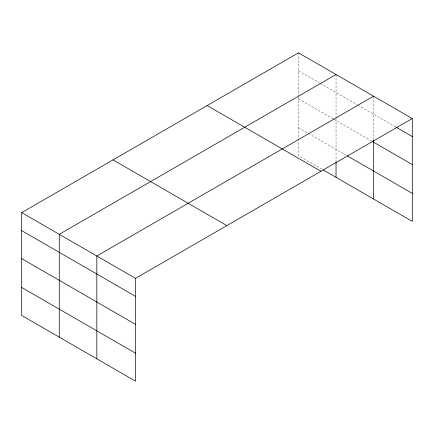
<?xml version="1.0" encoding="UTF-8"?>
<svg xmlns="http://www.w3.org/2000/svg" width="434" height="434" viewBox="0 0 434 434"><rect width="100%" height="100%" fill="white"/><g stroke="black" fill="none" stroke-linecap="round" stroke-linejoin="round"><path stroke-width="0.33" stroke-dasharray="2.17 1.63" d="M298.478 70.85L319.603 83.046M320.194 83.388L357.166 104.73M357.752 105.071L395.884 127.086M298.478 98.838L333.106 118.829M333.692 119.166L371.84 141.191M298.478 127.672L307.869 133.097M308.455 133.433L346.017 155.117M321.952 169.217L298.478 155.66L298.478 138.999M373.598 96.202L373.598 140.209M336.041 74.512L336.041 117.858M336.041 118.525L336.041 161.356M298.478 52.829L298.478 96.169M298.478 96.836L298.478 138.338"/><path stroke-width="0.65" d="M412.3 118.542L298.478 52.829L21.7 212.622L21.7 315.458L135.522 381.171L135.522 278.34L412.3 118.542L412.3 221.378L323.129 169.895M336.041 74.512L59.263 234.311L59.263 337.142M373.598 96.202L96.825 255.995L96.825 358.831M396.47 127.422L412.3 136.564M372.426 141.533L412.3 164.551M347.189 155.795L412.3 193.39M207.143 105.56L320.965 171.273M113.035 159.891L226.857 225.604M21.7 212.622L135.522 278.34M21.7 230.644L135.522 296.357M21.7 258.631L135.522 324.35M21.7 287.471L135.522 353.184M373.598 140.209L373.598 199.032M336.041 162.023L336.041 177.349"/></g></svg>
